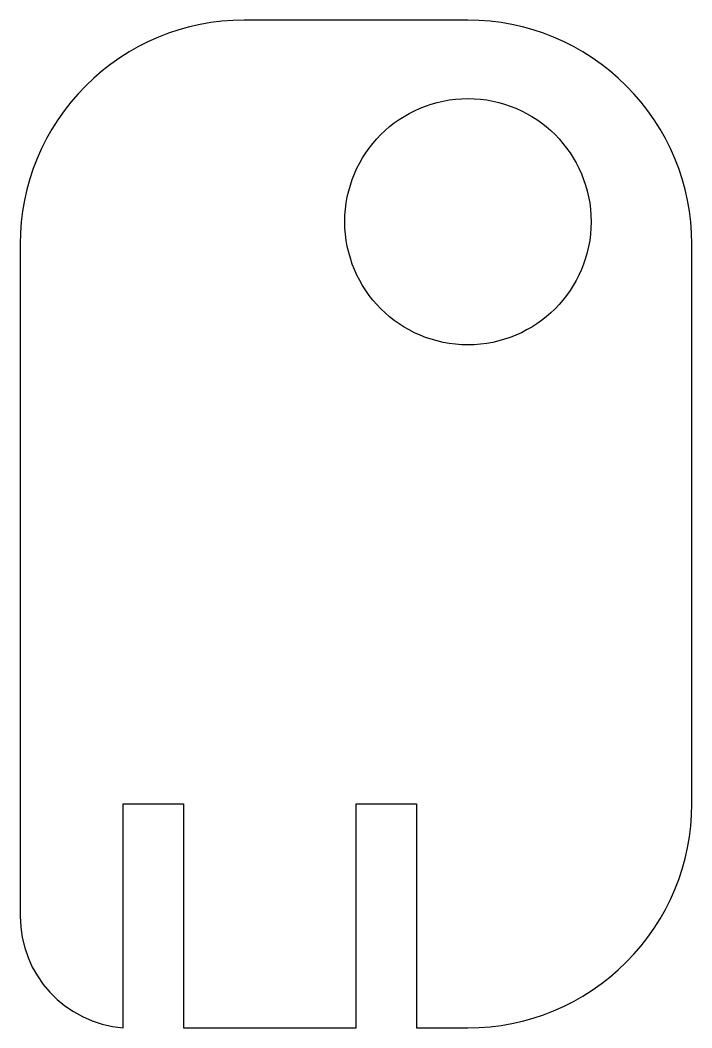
# Model space of a CAD drawing. Header units: millimetres. Extents: x -30 to 0, y 0 to 45.
import ezdxf

# ---------------------------------------------------------------- set-up
doc = ezdxf.new("R2010")
doc.units = ezdxf.units.MM

msp = doc.modelspace()

# ---------------------------------------------------------------- linework, layer by layer
msp.add_lwpolyline([(-30, 4.984, 0.390947), (-25.4, 0), (-25.4, 10), (-22.7, 10), (-22.7, 0), (-15, 0), (-15, 10), (-12.3, 10), (-12.3, 0), (-10, 0, 0.414214), (0, 10), (0, 35, 0.414214), (-10, 45), (-20, 45, 0.414214), (-30, 35)], format="xyb", close=True)
msp.add_circle((-10, 36), 5.5)

doc.saveas('drawing.dxf')
